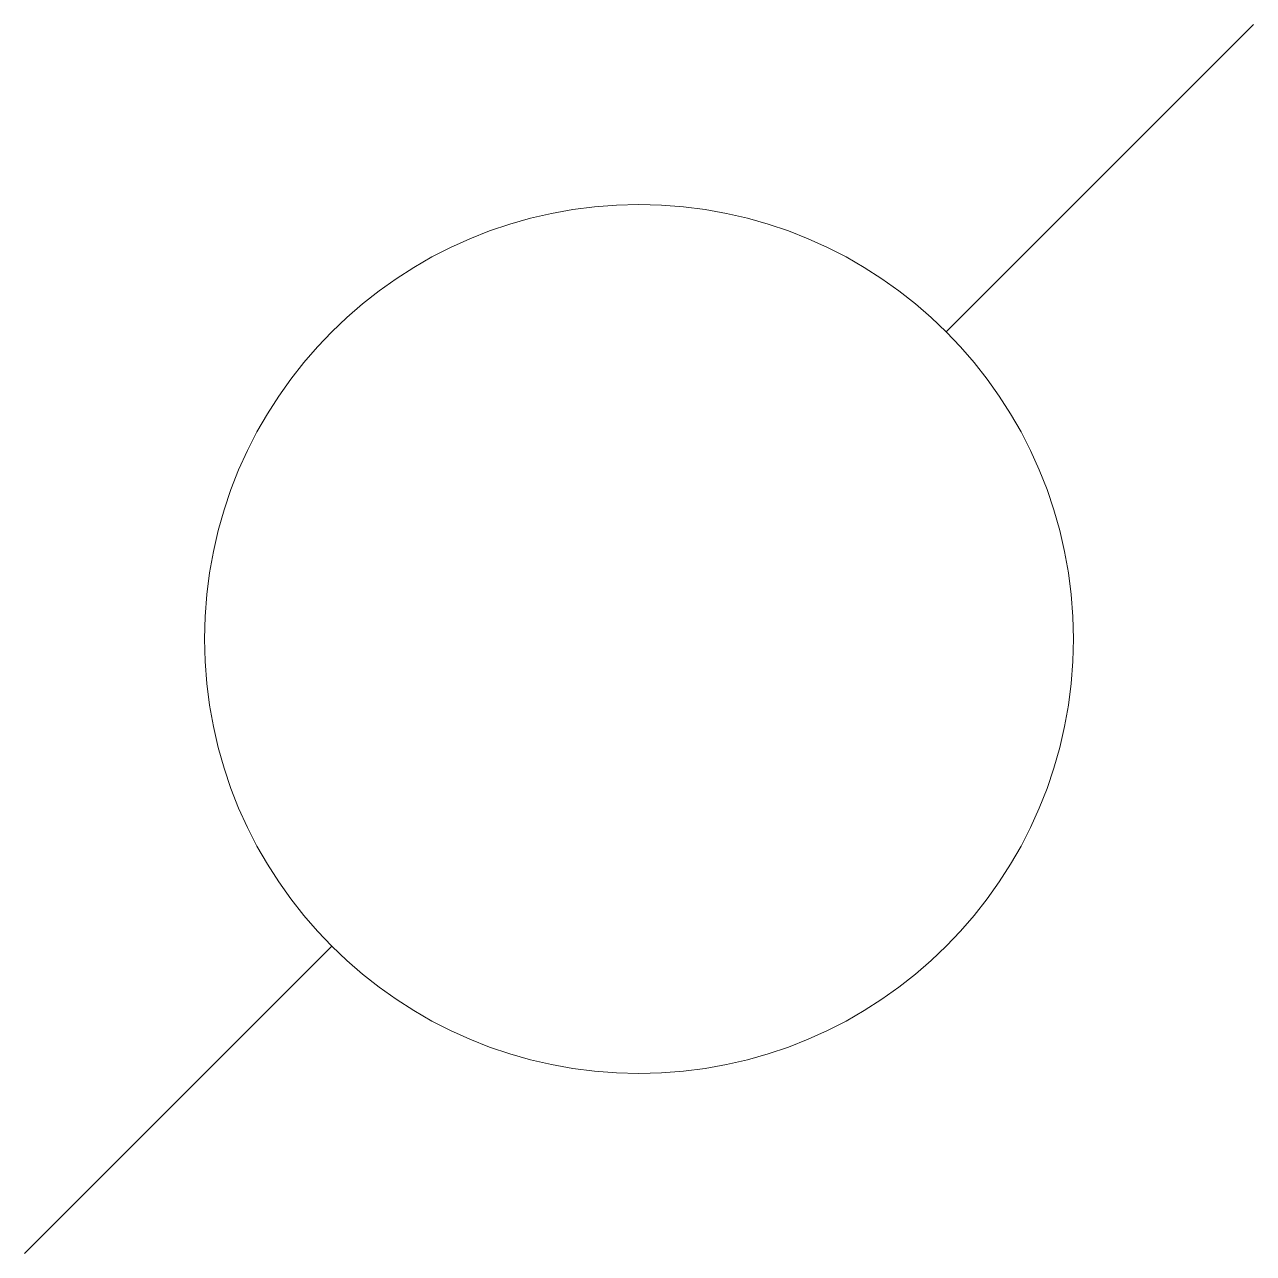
# Model space of a CAD drawing. Header units: millimetres. Extents: x 2607.44 to 2613.78, y 1559.59 to 1565.94.
import ezdxf

# ---------------------------------------------------------------- set-up
doc = ezdxf.new("R2010")
doc.units = ezdxf.units.MM
doc.layers.add('IE - UNIFILAR', color=7, linetype='Continuous', lineweight=0)

# ---------------------------------------------------------------- blocks, each defined once
blk = doc.blocks.new('bornera')
at = {"layer": 'IE - UNIFILAR', "color": 0}
for p, q in [((3767.3697, 1142.8514), (3768.9552, 1144.4369)), ((3762.6133, 1138.095), (3764.1988, 1139.6805))]:
    blk.add_line(p, q, dxfattribs=at)
at = {"layer": 'IE - UNIFILAR', "color": 0, "linetype": 'Continuous'}
blk.add_circle((3765.7842, 1141.266), 2.2422, dxfattribs=at)

msp = doc.modelspace()

# ---------------------------------------------------------------- block references
msp.add_blockref('bornera', (-1155.1763, 421.4993))

doc.saveas('drawing.dxf')
